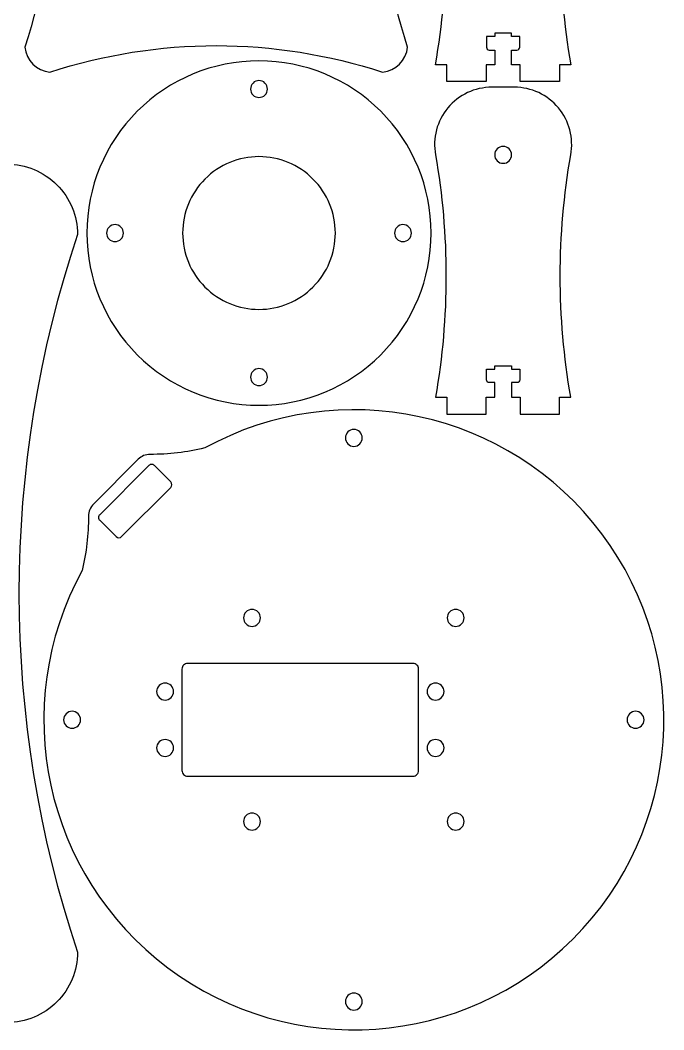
# Model space of a CAD drawing. Extents: x 1 to 257, y 0 to 296.
# Drawn here: x 142.7 to 256.9, y -0.3 to 178.8 of the extents above; entities that cross this region are included whole.
import ezdxf

# ---------------------------------------------------------------- set-up
doc = ezdxf.new("R2010")
doc.units = 0
doc.layers.add('02___PRT_ALL_AXES', color=18, linetype='CONTINUOUS')

msp = doc.modelspace()

# ---------------------------------------------------------------- linework, layer by layer
at = {"layer": '02___PRT_ALL_AXES'}
for points in [[(143.52, 173.99, 0.353481), (147.96, 169.55, -0.15931), (207, 169.55, 0.353481), (211.45, 173.99, -0.15931), (211.45, 233.03, 0.353481), (207, 237.47, -0.15931), (147.96, 237.47, 0.353481), (143.52, 233.03, -0.15931)], [(185.07, 171.56, 0.414214), (154.52, 141.01, 0.414214), (185.07, 110.46, 0.414214), (215.62, 141.01, 0.414214)], [(185.07, 168.06, 0.414214), (183.57, 166.56, 0.414214), (185.07, 165.06, 0.414214), (186.57, 166.56, 0.414214)], [(218.39, 108.88), (225.39, 108.88), (225.39, 111.88), (226.89, 111.88), (226.89, 114.48), (225.94, 114.48, -0.414214), (225.44, 114.98), (225.44, 116.88), (226.89, 116.88), (226.89, 117.48), (229.89, 117.48), (229.89, 116.88), (231.34, 116.88), (231.34, 114.98, -0.414214), (230.84, 114.48), (229.89, 114.48), (229.89, 111.88), (231.39, 111.88), (231.39, 108.88), (238.39, 108.88), (238.39, 111.88), (240.39, 111.88, -0.086646), (240.39, 154.88, 0.468375), (230.39, 166.88), (226.39, 166.88, 0.468375), (216.39, 154.88, -0.086646), (216.39, 111.88), (218.39, 111.88)], [(228.39, 156.38, 0.414214), (226.89, 154.88, 0.414214), (228.39, 153.38, 0.414214), (229.89, 154.88, 0.414214)], [(185.07, 154.56, 0.414214), (171.52, 141.01, 0.414214), (185.07, 127.46, 0.414214), (198.62, 141.01, 0.414214)], [(0.59, 13.45, 0.163344), (0.59, 140.73, -0.414214), (13.09, 153.23, 0.163344), (140.37, 153.23, -0.414214), (152.87, 140.73, 0.163344), (152.87, 13.45, -0.414214), (140.37, 0.95, 0.163344), (13.09, 0.95, -0.414214)], [(159.52, 142.51, 0.414214), (158.02, 141.01, 0.414214), (159.52, 139.51, 0.414214), (161.02, 141.01, 0.414214)], [(210.62, 142.51, 0.414214), (209.12, 141.01, 0.414214), (210.62, 139.51, 0.414214), (212.12, 141.01, 0.414214)], [(185.07, 116.96, 0.414214), (183.57, 115.46, 0.414214), (185.07, 113.96, 0.414214), (186.57, 115.46, 0.414214)], [(153.68, 81.13, 0.867495), (240.79, 15.77, 0.867495), (175.43, 102.88, -0.060336), (165.76, 101.74, 0.199799), (163.62, 100.87), (155.7, 92.94, 0.199799), (154.82, 90.81, -0.060336)], [(201.9, 106.16, 0.414214), (200.4, 104.66, 0.414214), (201.9, 103.16, 0.414214), (203.4, 104.66, 0.414214)], [(159.71, 87.15, 0.413192), (160.7, 87.15), (169.41, 95.86, 0.413192), (169.41, 96.85), (166.52, 99.77, 0.415236), (165.53, 99.77), (156.8, 91.04, 0.415236), (156.8, 90.05)], [(183.83, 74.23, 0.414214), (182.33, 72.73, 0.414214), (183.83, 71.23, 0.414214), (185.33, 72.73, 0.414214)], [(219.97, 74.23, 0.414214), (218.47, 72.73, 0.414214), (219.97, 71.23, 0.414214), (221.47, 72.73, 0.414214)], [(172.4, 44.66), (212.4, 44.66, 0.414214), (213.4, 45.66), (213.4, 63.66, 0.414214), (212.4, 64.66), (172.4, 64.66, 0.414214), (171.4, 63.66), (171.4, 45.66, 0.414214)], [(168.4, 61.16, 0.414214), (166.9, 59.66, 0.414214), (168.4, 58.16, 0.414214), (169.9, 59.66, 0.414214)], [(216.4, 61.16, 0.414214), (214.9, 59.66, 0.414214), (216.4, 58.16, 0.414214), (217.9, 59.66, 0.414214)], [(151.9, 56.16, 0.414214), (150.4, 54.66, 0.414214), (151.9, 53.16, 0.414214), (153.4, 54.66, 0.414214)], [(251.9, 56.16, 0.414214), (250.4, 54.66, 0.414214), (251.9, 53.16, 0.414214), (253.4, 54.66, 0.414214)], [(168.4, 51.16, 0.414214), (166.9, 49.66, 0.414214), (168.4, 48.16, 0.414214), (169.9, 49.66, 0.414214)], [(216.4, 51.16, 0.414214), (214.9, 49.66, 0.414214), (216.4, 48.16, 0.414214), (217.9, 49.66, 0.414214)], [(183.83, 38.1, 0.414214), (182.33, 36.6, 0.414214), (183.83, 35.1, 0.414214), (185.33, 36.6, 0.414214)], [(219.97, 38.1, 0.414214), (218.47, 36.6, 0.414214), (219.97, 35.1, 0.414214), (221.47, 36.6, 0.414214)], [(201.9, 6.16, 0.414214), (200.4, 4.66, 0.414214), (201.9, 3.16, 0.414214), (203.4, 4.66, 0.414214)]]:
    msp.add_lwpolyline(points, format="xyb", close=True, dxfattribs=at)
msp.add_lwpolyline([(240.39, 213.88, 0.086646), (240.39, 170.88), (238.39, 170.88), (238.39, 167.88), (231.39, 167.88), (231.39, 170.88), (229.89, 170.88), (229.89, 173.48), (230.84, 173.48, 0.414214), (231.34, 173.98), (231.34, 175.88), (229.89, 175.88), (229.89, 176.48), (226.89, 176.48), (226.89, 175.88), (225.44, 175.88), (225.44, 173.98, 0.414214), (225.94, 173.48), (226.89, 173.48), (226.89, 170.88), (225.39, 170.88), (225.39, 167.88), (218.39, 167.88), (218.39, 170.88), (216.39, 170.88, 0.086646), (216.39, 213.88, -0.468375)], format="xyb", dxfattribs=at)

doc.saveas('drawing.dxf')
